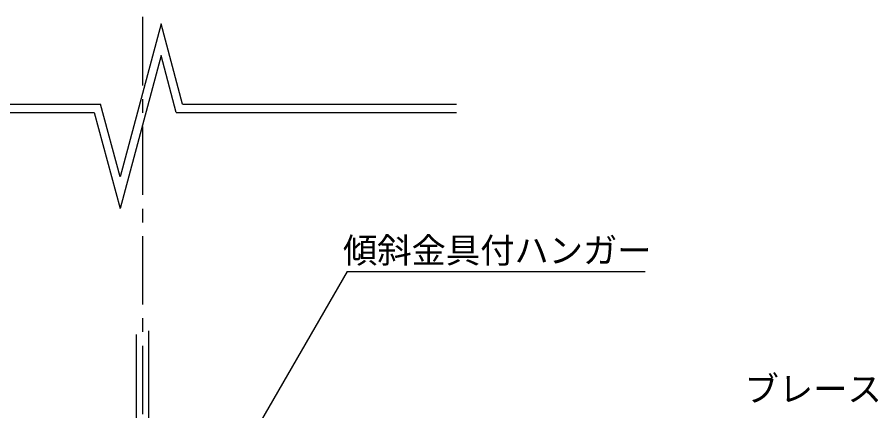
# Model space of a CAD drawing. Units: millimetres on the paper. Extents: x -204 to 206, y -141 to 144.
# Drawn here: x -24.3 to 38, y 36.2 to 64.9 of the extents above; entities that cross this region are included whole.
import ezdxf
from ezdxf.enums import TextEntityAlignment as Align

# ---------------------------------------------------------------- set-up
doc = ezdxf.new("R2010")
doc.units = ezdxf.units.MM
doc.linetypes.add('CHAIN1', pattern=[8, 5, -1, 1, -1])
for name, color, linetype in [('1-0_断面', 134, 'Continuous'), ('1-1_寸法', 134, 'Continuous'), ('1-2_文字', 134, 'Continuous')]:
    doc.layers.add(name, color=color, linetype=linetype)
doc.styles.add('ＭＳ ゴシック', font='')
doc.styles.get('ＭＳ ゴシック').set_extended_font_data('MS Gothic')

msp = doc.modelspace()

# ---------------------------------------------------------------- linework, layer by layer
at = {"layer": '1-0_断面', "color": 2, "linetype": 'CHAIN1'}
msp.add_line((-15.153, 96.952), (-15.153, 10.231), dxfattribs=at)
at = {"layer": '1-0_断面'}
for p, q in [((-15.603, 41.775), (-15.603, 23.662)), ((-14.703, 42.046), (-14.703, 23.662))]:
    msp.add_line(p, q, dxfattribs=at)
at = {"layer": '1-1_寸法'}
for p, q in [((-13.786, 64.443), (-16.776, 53.283)), ((-13.786, 64.443), (-16.776, 53.283)), ((-12.216, 58.583), (-13.786, 64.443)), ((-12.216, 58.583), (-13.786, 64.443)), ((-13.786, 62.124), (-16.776, 50.965)), ((-13.786, 62.124), (-16.776, 50.965)), ((-12.677, 57.983), (-13.786, 62.124)), ((-12.677, 57.983), (-13.786, 62.124)), ((-36.408, 58.583), (-18.197, 58.583)), ((-36.408, 58.583), (-18.197, 58.583)), ((-36.408, 57.983), (-18.657, 57.983)), ((-36.408, 57.983), (-18.657, 57.983)), ((-18.657, 57.983), (-16.776, 50.965)), ((-18.657, 57.983), (-16.776, 50.965)), ((-16.776, 53.283), (-18.197, 58.583)), ((-16.776, 53.283), (-18.197, 58.583)), ((-12.677, 57.983), (7.75, 57.983)), ((-12.677, 57.983), (7.75, 57.983)), ((-12.216, 58.583), (7.75, 58.583)), ((-12.216, 58.583), (7.75, 58.583))]:
    msp.add_line(p, q, dxfattribs=at)
at = {"layer": '1-2_文字'}
for q in [(-13.798, 22.862), (21.518, 46.373)]:
    msp.add_line((-0.224, 46.373), q, dxfattribs=at)

# ---------------------------------------------------------------- texts
at = {"layer": '1-2_文字', "style": 'ＭＳ ゴシック'}
for s, p in [('傾斜金具付ハンガー', (-0.523, 46.443)), ('ブレース角度60°以下', (28.761, 36.329))]:
    msp.add_text(s, height=1.833, dxfattribs=at).set_placement(p, align=Align.BOTTOM_LEFT)

doc.saveas('drawing.dxf')
